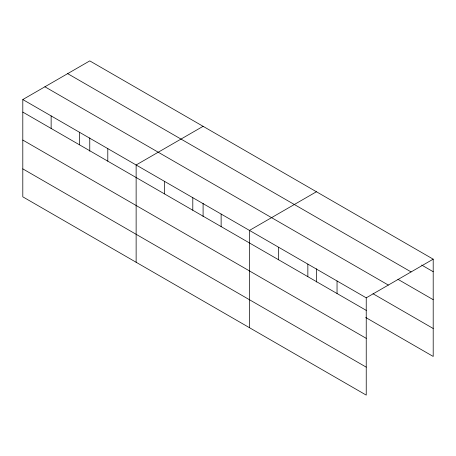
<?xml version="1.0" encoding="UTF-8"?>
<svg xmlns="http://www.w3.org/2000/svg" width="456" height="456" viewBox="0 0 456 456"><rect width="100%" height="100%" fill="white"/><g stroke="black" fill="none" stroke-linecap="round" stroke-linejoin="round"><path stroke-width="0.68" d="M366.236 338.341L366.236 297.831L22.8 99.55L22.8 196.832L366.236 395.113L366.236 338.341L22.8 140.06M365.695 317.479L433.2 356.45L433.2 259.168L89.764 60.887L22.8 99.55M203.097 126.318L136.133 164.981L136.133 262.268M316.43 191.754L249.466 230.411L249.466 327.699M366.236 297.831L433.2 259.168M421.646 265.044L433.2 271.713M67.665 73.644L411.101 271.924M397.928 279.311L433.2 299.677M44.899 86.788L388.335 285.068M372.991 293.727L433.2 328.491M22.8 112.096L366.236 310.376M22.8 168.868L366.236 367.148M337.041 280.976L337.041 293.522M316.43 268.766L316.43 282.047M307.851 264.121L307.851 276.672M278.662 247.266L278.662 259.817M221.131 214.052L221.131 226.603M203.097 203.33L203.097 216.611M192.802 197.699L192.802 210.244M164.468 181.34L164.468 193.885M107.798 148.622L107.798 161.173M89.764 137.9L89.764 151.181M79.469 132.263L79.469 144.814M51.135 115.904L51.135 128.455"/></g></svg>
